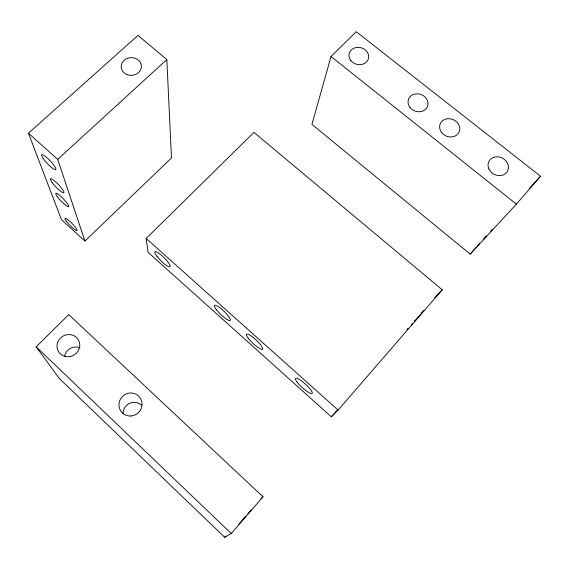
<?xml version="1.0" encoding="UTF-8"?>
<svg xmlns="http://www.w3.org/2000/svg" width="569" height="569" viewBox="0 0 569 569"><rect width="100%" height="100%" fill="white"/><g stroke="black" fill="none" stroke-linecap="round" stroke-linejoin="round"><path stroke-width="0.85" d="M331.03 56.502L311.94 124.376L470.193 254.151L516.382 204.157L540.55 176.234L356.23 31.7L331.03 56.502L516.382 204.157M249.635 511.687L251.114 509.938M484.119 238.489L486.452 235.772M247.842 513.786L249.186 512.214M224.719 537.3L231.249 533.544L263.027 496.829L68.778 314.629L36.124 346.77L59.482 378.662L224.719 537.3L225.865 535.984M470.193 254.151L475.94 247.515M477.092 246.185L479.397 243.532M331.35 416.814L338.135 410.071L442.248 289.799L253.945 132.378L146.169 238.454L148.089 252.316L331.35 416.814L336.578 410.775M406.849 329.643L408.009 328.299M490.706 231.249L492.235 229.499M414.495 321.065L415.384 320.041M245.858 516.083L238.824 524.063M414.588 321.414L424.054 310.347L421.842 312.722M486.011 236.576L483.301 239.556M411.28 325.105L412.553 323.697M529.177 188.602L540.55 176.234M434.716 297.786L442.248 289.799M84.923 241.043L171.468 157.969L166.838 59.56L137.968 35.42L28.45 133.21L61.424 219.627L84.923 241.043L57.718 159.377L28.45 133.21M57.718 159.377L166.838 59.56M261.007 498.508L263.027 496.829M146.169 238.454L338.135 410.071M36.124 346.77L231.249 533.544M64.589 356.486A10.903 10.342 -32.5 0 1 80.058 347.901M123.025 413.613A11.06 10.74 -47 0 1 141.51 405.171M52.064 182.379A9.616 1.728 46.2 0 0 63.586 192.82A9.616 1.728 46.2 0 0 55.933 182.137A9.616 1.728 46.2 0 0 52.064 182.379M43.336 158.715A10.278 1.949 46.6 0 0 55.563 169.74A10.278 1.949 46.6 0 0 47.312 158.047A10.278 1.949 46.6 0 0 43.336 158.715M126.339 74.29A10.128 8.862 -2.4 0 0 141.404 66.281A10.128 8.862 -2.4 0 0 126.083 58.948A10.128 8.862 -2.4 0 0 126.339 74.29M57.327 196.654A9.225 1.6 46 0 0 68.422 206.732A9.225 1.6 46 0 0 61.125 196.639A9.225 1.6 46 0 0 57.327 196.654M66.367 221.177A8.556 1.394 45.6 0 0 76.73 230.637A8.556 1.394 45.6 0 0 70.03 221.526A8.556 1.394 45.6 0 0 66.367 221.177M65.343 356.45A11.551 10.911 -30.7 0 0 79.404 342.325A11.551 10.911 -30.7 0 0 60.399 338.128A11.551 10.911 -30.7 0 0 65.343 356.45M130.671 416.024A11.721 11.373 -43.7 0 0 140.436 398.293A11.721 11.373 -43.7 0 0 120.422 399.175A11.721 11.373 -43.7 0 0 130.671 416.024M441.7 132.641A10.285 8.933 23.5 0 0 459.019 132.179A10.285 8.933 23.5 0 0 448.372 118.672A10.285 8.933 23.5 0 0 441.7 132.641M488.885 168.922A10.505 9.104 28 0 0 506.453 172.656A10.505 9.104 28 0 0 499.383 157.023A10.505 9.104 28 0 0 488.885 168.922M410.029 107.513A10.157 8.82 20.4 0 0 427.227 107.079A10.157 8.82 20.4 0 0 416.828 93.814A10.157 8.82 20.4 0 0 410.029 107.513M350.817 60.534A9.943 8.578 14.9 0 0 367.809 60.165A9.943 8.578 14.9 0 0 357.865 47.341A9.943 8.578 14.9 0 0 350.817 60.534M248.226 338.242A10.939 2.319 43.1 0 0 262.145 349.366A10.939 2.319 43.1 0 0 253.248 337.517A10.939 2.319 43.1 0 0 248.226 338.242M296.982 381.941A11.195 2.361 42.2 0 0 311.535 393.62A11.195 2.361 42.2 0 0 303.085 382.119A11.195 2.361 42.2 0 0 296.982 381.941M216.469 309.771A10.804 2.283 43.7 0 0 229.976 320.539A10.804 2.283 43.7 0 0 220.8 308.469A10.804 2.283 43.7 0 0 216.469 309.771M157.186 256.626A10.619 2.205 44.8 0 0 169.946 266.747A10.619 2.205 44.8 0 0 160.259 254.293A10.619 2.205 44.8 0 0 157.186 256.626"/></g></svg>
